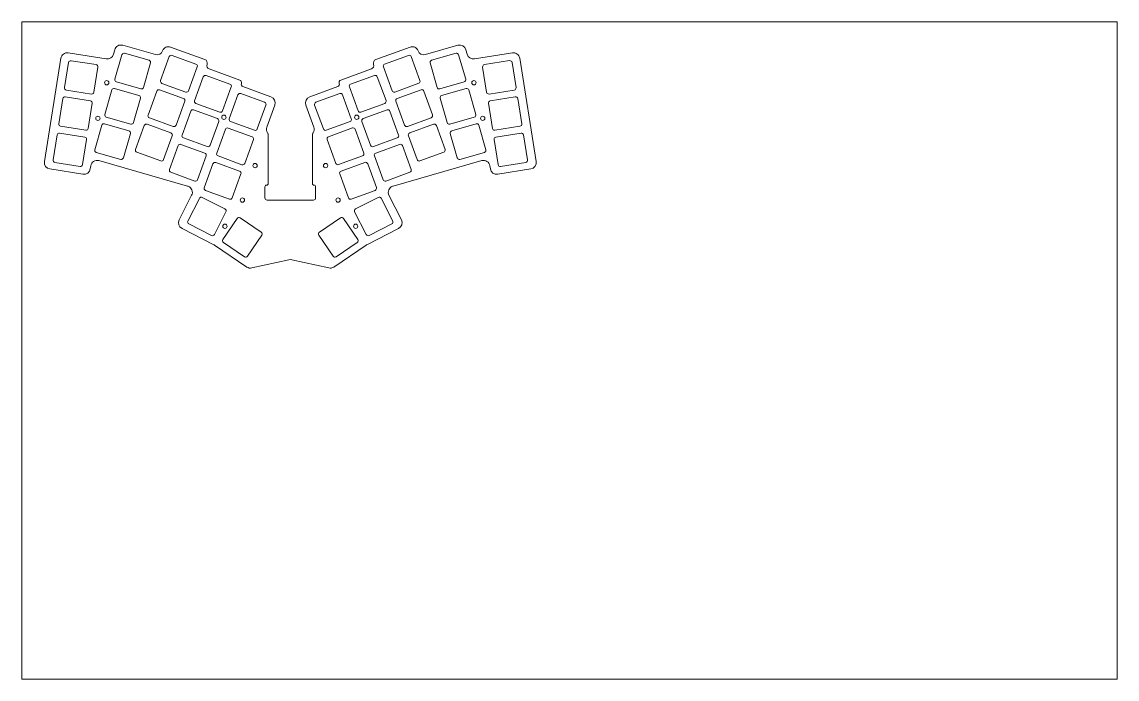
# Paper-space layout 'Layout1' of a CAD drawing. Header units: millimetres. Extents: x 0 to 508, y 0 to 305.
# The model-space entities are those that its viewports show. They can reach past a viewport. Long polylines and large blocks are cut down to what shows.
import ezdxf

# ---------------------------------------------------------------- set-up
doc = ezdxf.new("R2010")
doc.units = ezdxf.units.MM
doc.layers.add('Keys', color=7, linetype='Continuous')

msp = doc.modelspace()

# ---------------------------------------------------------------- linework, layer by layer
at = {"color": 143, "linetype": 'Continuous', "lineweight": 18, "true_color": 0x56b4e9}
msp.add_open_spline([(114.04, 253.17), (114.18, 252.99), (114.25, 252.78), (114.25, 252.55), (114.25, 249.88), (114.25, 233.55), (114.25, 229.85), (114.25, 229.65), (114.17, 229.46), (114.03, 229.32), (113.89, 229.18), (113.7, 229.1), (113.5, 229.1), (113.5, 229.1), (113.5, 229.1), (113.5, 229.1), (113.3, 229.1), (113.11, 229.02), (112.97, 228.88), (112.83, 228.74), (112.75, 228.55), (112.75, 228.35), (112.75, 228.35), (112.75, 223.17), (112.75, 223.17), (112.75, 222.62), (113.2, 222.17), (113.75, 222.17), (113.75, 222.17), (135.25, 222.17), (135.25, 222.17), (135.8, 222.17), (136.25, 222.62), (136.25, 223.17), (136.25, 223.17), (136.25, 228.35), (136.25, 228.35), (136.25, 228.55), (136.17, 228.74), (136.03, 228.88), (135.89, 229.02), (135.7, 229.1), (135.5, 229.1), (135.5, 229.1), (135.5, 229.1), (135.5, 229.1), (135.3, 229.1), (135.11, 229.18), (134.97, 229.32), (134.83, 229.46), (134.75, 229.65), (134.75, 229.85), (134.75, 229.85), (134.75, 252.55), (134.75, 252.55), (134.75, 252.78), (134.82, 252.99), (134.96, 253.17), (134.99, 253.21), (135.02, 253.25), (135.05, 253.29), (135.62, 254.09), (135.75, 255.12), (135.42, 256.04), (135.42, 256.04), (131.71, 266.22), (131.71, 266.22), (131.15, 267.77), (131.95, 269.49), (133.51, 270.06), (133.51, 270.06), (146.49, 274.79), (146.49, 274.79), (147.1, 275.01), (147.42, 275.69), (147.2, 276.31), (147.2, 276.31), (147.2, 276.31), (147.2, 276.31), (146.97, 276.92), (147.29, 277.6), (147.9, 277.83), (147.9, 277.83), (162.12, 283), (162.12, 283), (162.99, 283.32), (163.45, 284.29), (163.13, 285.16), (163.13, 285.16), (163.13, 285.17), (163.13, 285.17), (162.81, 286.04), (163.26, 287.01), (164.13, 287.33), (164.13, 287.33), (180.07, 293.13), (180.07, 293.13), (180.78, 293.39), (181.57, 293.35), (182.25, 293.03), (182.94, 292.71), (183.47, 292.13), (183.73, 291.42), (183.73, 291.42), (183.73, 291.42), (183.73, 291.42), (184.24, 290.02), (185.75, 289.25), (187.18, 289.66), (187.18, 289.66), (202.23, 293.97), (202.23, 293.97), (203.82, 294.43), (205.48, 293.51), (205.94, 291.92), (205.94, 291.92), (206.55, 289.78), (206.55, 289.78), (206.97, 288.32), (208.41, 287.4), (209.9, 287.64), (209.9, 287.64), (227.51, 290.43), (227.51, 290.43), (228.3, 290.55), (229.1, 290.36), (229.74, 289.89), (230.39, 289.43), (230.82, 288.72), (230.94, 287.94), (230.94, 287.94), (238.53, 240.03), (238.53, 240.03), (238.79, 238.4), (237.67, 236.86), (236.04, 236.6), (236.04, 236.6), (220.73, 234.18), (220.73, 234.18), (219.09, 233.92), (217.55, 235.03), (217.3, 236.67), (217.3, 236.67), (217.08, 238.03), (217.08, 238.03), (216.95, 238.88), (216.45, 239.63), (215.73, 240.1), (215, 240.56), (214.12, 240.69), (213.29, 240.45), (213.29, 240.45), (172.21, 228.67), (172.21, 228.67), (172.14, 228.65), (172.08, 228.63), (172.01, 228.6), (172.01, 228.6), (171.9, 228.57), (171.9, 228.57), (171.1, 228.27), (170.45, 227.65), (170.14, 226.85), (169.82, 226.05), (169.87, 225.15), (170.26, 224.39), (170.26, 224.39), (176.05, 213.01), (176.05, 213.01), (176.81, 211.53), (176.22, 209.72), (174.74, 208.97), (174.74, 208.97), (160.05, 201.48), (160.05, 201.48), (159.94, 201.43), (159.83, 201.37), (159.73, 201.3), (159.73, 201.3), (144.65, 191.12), (144.65, 191.12), (143.96, 190.66), (143.12, 190.5), (142.31, 190.68), (142.31, 190.68), (125.15, 194.51), (125.15, 194.51), (124.72, 194.61), (124.28, 194.61), (123.85, 194.51), (123.85, 194.51), (106.69, 190.68), (106.69, 190.68), (105.88, 190.5), (105.04, 190.66), (104.35, 191.12), (104.35, 191.12), (89.27, 201.3), (89.27, 201.3), (89.17, 201.37), (89.06, 201.43), (88.95, 201.48), (88.95, 201.48), (74.26, 208.97), (74.26, 208.97), (72.78, 209.72), (72.2, 211.53), (72.95, 213.01), (72.95, 213.01), (78.74, 224.38), (78.74, 224.38), (79.13, 225.15), (79.18, 226.04), (78.87, 226.84), (78.55, 227.64), (77.92, 228.26), (77.11, 228.56), (77.11, 228.56), (77, 228.6), (77, 228.6), (76.93, 228.63), (76.86, 228.65), (76.78, 228.67), (76.78, 228.67), (35.71, 240.45), (35.71, 240.45), (34.88, 240.69), (34, 240.56), (33.27, 240.1), (32.55, 239.63), (32.06, 238.88), (31.92, 238.03), (31.92, 238.03), (31.7, 236.67), (31.7, 236.67), (31.45, 235.03), (29.91, 233.92), (28.27, 234.18), (28.27, 234.18), (12.96, 236.6), (12.96, 236.6), (11.33, 236.86), (10.21, 238.4), (10.47, 240.03), (10.47, 240.03), (18.06, 287.94), (18.06, 287.94), (18.18, 288.72), (18.61, 289.43), (19.26, 289.89), (19.9, 290.36), (20.7, 290.55), (21.49, 290.43), (21.49, 290.43), (39.1, 287.64), (39.1, 287.64), (40.59, 287.4), (42.03, 288.32), (42.45, 289.78), (42.45, 289.78), (43.06, 291.92), (43.06, 291.92), (43.28, 292.68), (43.8, 293.33), (44.49, 293.71), (45.19, 294.1), (46.01, 294.19), (46.77, 293.97), (46.77, 293.97), (61.93, 289.63), (61.93, 289.63), (63.3, 289.23), (64.74, 289.97), (65.23, 291.31), (65.23, 291.31), (65.27, 291.42), (65.27, 291.42), (65.53, 292.13), (66.06, 292.71), (66.75, 293.03), (67.43, 293.35), (68.22, 293.39), (68.93, 293.13), (68.93, 293.13), (84.87, 287.33), (84.87, 287.33), (85.74, 287.01), (86.19, 286.04), (85.87, 285.17), (85.87, 285.17), (85.87, 285.16), (85.87, 285.16), (85.56, 284.29), (86.01, 283.32), (86.88, 283), (86.88, 283), (101.1, 277.83), (101.1, 277.83), (101.71, 277.6), (102.03, 276.92), (101.81, 276.31), (101.81, 276.31), (101.8, 276.31), (101.8, 276.31), (101.58, 275.69), (101.9, 275.01), (102.51, 274.79), (102.51, 274.79), (115.49, 270.06), (115.49, 270.06), (117.05, 269.49), (117.85, 267.77), (117.29, 266.22), (117.29, 266.22), (113.58, 256.04), (113.58, 256.04), (113.25, 255.12), (113.38, 254.09), (113.95, 253.29), (113.98, 253.25), (114.01, 253.21), (114.04, 253.17)], degree=3, knots=[0, 0, 0, 0, 1, 1, 1, 2, 2, 2, 3, 3, 3, 4, 4, 4, 5, 5, 5, 6, 6, 6, 7, 7, 7, 8, 8, 8, 9, 9, 9, 10, 10, 10, 11, 11, 11, 12, 12, 12, 13, 13, 13, 14, 14, 14, 15, 15, 15, 16, 16, 16, 17, 17, 17, 18, 18, 18, 19, 19, 19, 20, 20, 20, 21, 21, 21, 22, 22, 22, 23, 23, 23, 24, 24, 24, 25, 25, 25, 26, 26, 26, 27, 27, 27, 28, 28, 28, 29, 29, 29, 30, 30, 30, 31, 31, 31, 32, 32, 32, 33, 33, 33, 34, 34, 34, 35, 35, 35, 36, 36, 36, 37, 37, 37, 38, 38, 38, 39, 39, 39, 40, 40, 40, 41, 41, 41, 42, 42, 42, 43, 43, 43, 44, 44, 44, 45, 45, 45, 46, 46, 46, 47, 47, 47, 48, 48, 48, 49, 49, 49, 50, 50, 50, 51, 51, 51, 52, 52, 52, 53, 53, 53, 54, 54, 54, 55, 55, 55, 56, 56, 56, 57, 57, 57, 58, 58, 58, 59, 59, 59, 60, 60, 60, 61, 61, 61, 62, 62, 62, 63, 63, 63, 64, 64, 64, 65, 65, 65, 66, 66, 66, 67, 67, 67, 68, 68, 68, 69, 69, 69, 70, 70, 70, 71, 71, 71, 72, 72, 72, 73, 73, 73, 74, 74, 74, 75, 75, 75, 76, 76, 76, 77, 77, 77, 78, 78, 78, 79, 79, 79, 80, 80, 80, 81, 81, 81, 82, 82, 82, 83, 83, 83, 84, 84, 84, 85, 85, 85, 86, 86, 86, 87, 87, 87, 88, 88, 88, 89, 89, 89, 90, 90, 90, 91, 91, 91, 92, 92, 92, 93, 93, 93, 94, 94, 94, 95, 95, 95, 96, 96, 96, 97, 97, 97, 98, 98, 98, 99, 99, 99, 100, 100, 100, 101, 101, 101, 102, 102, 102, 103, 103, 103, 104, 104, 104, 105, 105, 105, 106, 106, 106, 107, 107, 107, 107], dxfattribs=at)
at = {"color": 18, "linetype": 'Continuous', "lineweight": 20, "true_color": 0x000000}
for points in [[(39.34, 277.59), (39.89, 277.59), (40.34, 277.14), (40.34, 276.59), (40.34, 276.04), (39.89, 275.59), (39.34, 275.59), (38.78, 275.59), (38.34, 276.04), (38.34, 276.59), (38.34, 277.14), (38.78, 277.59), (39.34, 277.59)], [(209.64, 277.59), (210.2, 277.59), (210.64, 277.14), (210.64, 276.59), (210.64, 276.04), (210.2, 275.59), (209.64, 275.59), (209.09, 275.59), (208.64, 276.04), (208.64, 276.59), (208.64, 277.14), (209.09, 277.59), (209.64, 277.59)], [(35.23, 261.08), (35.78, 261.08), (36.23, 260.63), (36.23, 260.08), (36.23, 259.53), (35.78, 259.08), (35.23, 259.08), (34.67, 259.08), (34.23, 259.53), (34.23, 260.08), (34.23, 260.63), (34.67, 261.08), (35.23, 261.08)], [(93.67, 261.56), (94.23, 261.56), (94.67, 261.12), (94.67, 260.56), (94.67, 260.01), (94.23, 259.56), (93.67, 259.56), (93.12, 259.56), (92.67, 260.01), (92.67, 260.56), (92.67, 261.12), (93.12, 261.56), (93.67, 261.56)], [(155.31, 261.56), (155.86, 261.56), (156.31, 261.12), (156.31, 260.56), (156.31, 260.01), (155.86, 259.56), (155.31, 259.56), (154.75, 259.56), (154.31, 260.01), (154.31, 260.56), (154.31, 261.12), (154.75, 261.56), (155.31, 261.56)], [(213.75, 261.08), (214.3, 261.08), (214.75, 260.63), (214.75, 260.08), (214.75, 259.53), (214.3, 259.08), (213.75, 259.08), (213.2, 259.08), (212.75, 259.53), (212.75, 260.08), (212.75, 260.63), (213.2, 261.08), (213.75, 261.08)], [(108.13, 239.14), (108.68, 239.14), (109.13, 238.7), (109.13, 238.14), (109.13, 237.59), (108.68, 237.14), (108.13, 237.14), (107.57, 237.14), (107.13, 237.59), (107.13, 238.14), (107.13, 238.7), (107.57, 239.14), (108.13, 239.14)], [(140.85, 239.14), (141.4, 239.14), (141.85, 238.7), (141.85, 238.14), (141.85, 237.59), (141.4, 237.14), (140.85, 237.14), (140.3, 237.14), (139.85, 237.59), (139.85, 238.14), (139.85, 238.7), (140.3, 239.14), (140.85, 239.14)], [(102.31, 223.17), (102.86, 223.17), (103.31, 222.72), (103.31, 222.17), (103.31, 221.62), (102.86, 221.17), (102.31, 221.17), (101.76, 221.17), (101.31, 221.62), (101.31, 222.17), (101.31, 222.72), (101.76, 223.17), (102.31, 223.17)], [(146.67, 223.17), (147.22, 223.17), (147.67, 222.72), (147.67, 222.17), (147.67, 221.62), (147.22, 221.17), (146.67, 221.17), (146.11, 221.17), (145.67, 221.62), (145.67, 222.17), (145.67, 222.72), (146.11, 223.17), (146.67, 223.17)], [(94.17, 211), (94.72, 211), (95.17, 210.55), (95.17, 210), (95.17, 209.45), (94.72, 209), (94.17, 209), (93.62, 209), (93.17, 209.45), (93.17, 210), (93.17, 210.55), (93.62, 211), (94.17, 211)], [(154.81, 211), (155.36, 211), (155.81, 210.55), (155.81, 210), (155.81, 209.45), (155.36, 209), (154.81, 209), (154.25, 209), (153.81, 209.45), (153.81, 210), (153.81, 210.55), (154.25, 211), (154.81, 211)]]:
    msp.add_open_spline(points, degree=3, knots=[0, 0, 0, 0, 1, 1, 1, 2, 2, 2, 3, 3, 3, 4, 4, 4, 4], dxfattribs=at)
at = {"layer": 'Keys', "color": 18, "linetype": 'Continuous', "lineweight": 20, "true_color": 0x000000}
for points in [[(59.68, 285.75), (59.68, 285.75), (56.42, 274.41), (56.42, 274.41), (56.27, 273.88), (55.72, 273.57), (55.19, 273.72), (55.19, 273.72), (43.84, 276.98), (43.84, 276.98), (43.31, 277.13), (43.01, 277.68), (43.16, 278.21), (43.16, 278.21), (46.41, 289.56), (46.41, 289.56), (46.56, 290.09), (47.12, 290.4), (47.65, 290.24), (47.65, 290.24), (58.99, 286.99), (58.99, 286.99), (59.52, 286.84), (59.83, 286.28), (59.68, 285.75)], [(202.59, 289.56), (202.59, 289.56), (205.85, 278.21), (205.85, 278.21), (206, 277.68), (205.69, 277.13), (205.16, 276.98), (205.16, 276.98), (193.82, 273.72), (193.82, 273.72), (193.29, 273.57), (192.73, 273.88), (192.58, 274.41), (192.58, 274.41), (189.33, 285.75), (189.33, 285.75), (189.18, 286.28), (189.48, 286.84), (190.02, 286.99), (190.02, 286.99), (201.36, 290.24), (201.36, 290.24), (201.89, 290.39), (202.44, 290.09), (202.59, 289.56)], [(35.27, 283.83), (35.27, 283.83), (33.42, 272.18), (33.42, 272.18), (33.33, 271.63), (32.82, 271.26), (32.28, 271.35), (32.28, 271.35), (20.62, 273.19), (20.62, 273.19), (20.08, 273.28), (19.7, 273.79), (19.79, 274.34), (19.79, 274.34), (21.64, 285.99), (21.64, 285.99), (21.72, 286.54), (22.23, 286.91), (22.78, 286.82), (22.78, 286.82), (34.43, 284.98), (34.43, 284.98), (34.98, 284.89), (35.35, 284.38), (35.27, 283.83)], [(81.35, 283.96), (81.35, 283.96), (77.32, 272.87), (77.32, 272.87), (77.13, 272.35), (76.55, 272.08), (76.03, 272.27), (76.03, 272.27), (64.95, 276.31), (64.95, 276.31), (64.43, 276.5), (64.16, 277.07), (64.35, 277.59), (64.35, 277.59), (68.38, 288.68), (68.38, 288.68), (68.57, 289.2), (69.15, 289.47), (69.67, 289.28), (69.67, 289.28), (80.75, 285.24), (80.75, 285.24), (81.27, 285.05), (81.54, 284.48), (81.35, 283.96)], [(180.62, 288.69), (180.62, 288.69), (184.65, 277.61), (184.65, 277.61), (184.84, 277.09), (184.57, 276.51), (184.06, 276.32), (184.06, 276.32), (172.97, 272.29), (172.97, 272.29), (172.45, 272.1), (171.87, 272.37), (171.69, 272.89), (171.69, 272.89), (167.65, 283.97), (167.65, 283.97), (167.46, 284.49), (167.73, 285.07), (168.25, 285.26), (168.25, 285.26), (179.34, 289.29), (179.34, 289.29), (179.85, 289.48), (180.43, 289.21), (180.62, 288.69)], [(227.35, 286), (227.35, 286), (229.2, 274.34), (229.2, 274.34), (229.28, 273.8), (228.91, 273.28), (228.37, 273.2), (228.37, 273.2), (216.71, 271.35), (216.71, 271.35), (216.17, 271.26), (215.65, 271.64), (215.57, 272.18), (215.57, 272.18), (213.72, 283.84), (213.72, 283.84), (213.63, 284.38), (214.01, 284.89), (214.55, 284.98), (214.55, 284.98), (226.21, 286.83), (226.21, 286.83), (226.75, 286.91), (227.26, 286.54), (227.35, 286)], [(97.1, 274.64), (97.1, 274.64), (93.07, 263.55), (93.07, 263.55), (92.88, 263.04), (92.3, 262.77), (91.78, 262.96), (91.78, 262.96), (80.7, 266.99), (80.7, 266.99), (80.18, 267.18), (79.91, 267.76), (80.1, 268.27), (80.1, 268.27), (84.13, 279.36), (84.13, 279.36), (84.32, 279.88), (84.9, 280.15), (85.42, 279.96), (85.42, 279.96), (96.5, 275.93), (96.5, 275.93), (97.02, 275.74), (97.29, 275.16), (97.1, 274.64)], [(164.86, 279.37), (164.86, 279.37), (168.89, 268.28), (168.89, 268.28), (169.08, 267.76), (168.81, 267.18), (168.3, 267), (168.3, 267), (157.21, 262.96), (157.21, 262.96), (156.69, 262.77), (156.11, 263.04), (155.93, 263.56), (155.93, 263.56), (151.89, 274.65), (151.89, 274.65), (151.7, 275.16), (151.97, 275.74), (152.49, 275.93), (152.49, 275.93), (163.58, 279.96), (163.58, 279.96), (164.09, 280.15), (164.67, 279.88), (164.86, 279.37)], [(32.61, 267.04), (32.61, 267.04), (30.76, 255.39), (30.76, 255.39), (30.67, 254.84), (30.16, 254.47), (29.62, 254.56), (29.62, 254.56), (17.96, 256.4), (17.96, 256.4), (17.42, 256.49), (17.04, 257), (17.13, 257.55), (17.13, 257.55), (18.98, 269.2), (18.98, 269.2), (19.06, 269.75), (19.58, 270.12), (20.12, 270.03), (20.12, 270.03), (31.78, 268.19), (31.78, 268.19), (32.32, 268.1), (32.69, 267.59), (32.61, 267.04)], [(54.99, 269.41), (54.99, 269.41), (51.74, 258.07), (51.74, 258.07), (51.59, 257.54), (51.03, 257.23), (50.5, 257.38), (50.5, 257.38), (39.16, 260.64), (39.16, 260.64), (38.63, 260.79), (38.32, 261.34), (38.47, 261.87), (38.47, 261.87), (41.72, 273.22), (41.72, 273.22), (41.88, 273.75), (42.43, 274.05), (42.96, 273.9), (42.96, 273.9), (54.3, 270.65), (54.3, 270.65), (54.84, 270.5), (55.14, 269.94), (54.99, 269.41)], [(75.54, 267.98), (75.54, 267.98), (71.5, 256.9), (71.5, 256.9), (71.31, 256.38), (70.74, 256.11), (70.22, 256.3), (70.22, 256.3), (59.13, 260.33), (59.13, 260.33), (58.61, 260.52), (58.34, 261.1), (58.53, 261.62), (58.53, 261.62), (62.57, 272.7), (62.57, 272.7), (62.76, 273.22), (63.33, 273.49), (63.85, 273.3), (63.85, 273.3), (74.94, 269.27), (74.94, 269.27), (75.46, 269.08), (75.73, 268.5), (75.54, 267.98)], [(113.2, 266.24), (113.2, 266.24), (109.16, 255.15), (109.16, 255.15), (108.97, 254.63), (108.4, 254.36), (107.88, 254.55), (107.88, 254.55), (96.79, 258.59), (96.79, 258.59), (96.27, 258.78), (96, 259.35), (96.19, 259.87), (96.19, 259.87), (100.23, 270.96), (100.23, 270.96), (100.42, 271.48), (100.99, 271.75), (101.51, 271.56), (101.51, 271.56), (112.6, 267.52), (112.6, 267.52), (113.12, 267.33), (113.39, 266.76), (113.2, 266.24)], [(148.76, 270.97), (148.76, 270.97), (152.79, 259.89), (152.79, 259.89), (152.98, 259.37), (152.71, 258.79), (152.2, 258.6), (152.2, 258.6), (141.11, 254.57), (141.11, 254.57), (140.59, 254.38), (140.01, 254.65), (139.82, 255.17), (139.82, 255.17), (135.79, 266.25), (135.79, 266.25), (135.6, 266.77), (135.87, 267.35), (136.39, 267.54), (136.39, 267.54), (147.48, 271.57), (147.48, 271.57), (147.99, 271.76), (148.57, 271.49), (148.76, 270.97)], [(186.43, 272.72), (186.43, 272.72), (190.47, 261.63), (190.47, 261.63), (190.66, 261.11), (190.39, 260.54), (189.87, 260.35), (189.87, 260.35), (178.78, 256.31), (178.78, 256.31), (178.26, 256.12), (177.69, 256.39), (177.5, 256.91), (177.5, 256.91), (173.46, 268), (173.46, 268), (173.28, 268.52), (173.54, 269.09), (174.06, 269.28), (174.06, 269.28), (185.15, 273.32), (185.15, 273.32), (185.67, 273.51), (186.24, 273.24), (186.43, 272.72)], [(207.28, 273.22), (207.28, 273.22), (210.53, 261.87), (210.53, 261.87), (210.69, 261.34), (210.38, 260.79), (209.85, 260.64), (209.85, 260.64), (198.5, 257.38), (198.5, 257.38), (197.97, 257.23), (197.42, 257.54), (197.27, 258.07), (197.27, 258.07), (194.02, 269.41), (194.02, 269.41), (193.86, 269.94), (194.17, 270.5), (194.7, 270.65), (194.7, 270.65), (206.04, 273.9), (206.04, 273.9), (206.57, 274.05), (207.13, 273.75), (207.28, 273.22)], [(230.01, 269.2), (230.01, 269.2), (231.86, 257.55), (231.86, 257.55), (231.94, 257), (231.57, 256.49), (231.03, 256.41), (231.03, 256.41), (219.37, 254.56), (219.37, 254.56), (218.83, 254.47), (218.31, 254.85), (218.23, 255.39), (218.23, 255.39), (216.38, 267.05), (216.38, 267.05), (216.29, 267.59), (216.67, 268.1), (217.21, 268.19), (217.21, 268.19), (228.87, 270.04), (228.87, 270.04), (229.41, 270.12), (229.92, 269.75), (230.01, 269.2)], [(91.29, 258.67), (91.29, 258.67), (87.25, 247.58), (87.25, 247.58), (87.06, 247.06), (86.49, 246.79), (85.97, 246.98), (85.97, 246.98), (74.88, 251.02), (74.88, 251.02), (74.36, 251.21), (74.09, 251.78), (74.28, 252.3), (74.28, 252.3), (78.32, 263.39), (78.32, 263.39), (78.51, 263.91), (79.08, 264.17), (79.6, 263.99), (79.6, 263.99), (90.69, 259.95), (90.69, 259.95), (91.21, 259.76), (91.48, 259.19), (91.29, 258.67)], [(170.67, 263.39), (170.67, 263.39), (174.71, 252.3), (174.71, 252.3), (174.9, 251.78), (174.63, 251.21), (174.11, 251.02), (174.11, 251.02), (163.02, 246.98), (163.02, 246.98), (162.5, 246.8), (161.93, 247.06), (161.74, 247.58), (161.74, 247.58), (157.7, 258.67), (157.7, 258.67), (157.52, 259.19), (157.78, 259.76), (158.3, 259.95), (158.3, 259.95), (169.39, 263.99), (169.39, 263.99), (169.91, 264.18), (170.48, 263.91), (170.67, 263.39)], [(50.3, 253.07), (50.3, 253.07), (47.05, 241.73), (47.05, 241.73), (46.9, 241.2), (46.35, 240.89), (45.82, 241.04), (45.82, 241.04), (34.47, 244.29), (34.47, 244.29), (33.94, 244.45), (33.63, 245), (33.79, 245.53), (33.79, 245.53), (37.04, 256.87), (37.04, 256.87), (37.19, 257.4), (37.75, 257.71), (38.28, 257.56), (38.28, 257.56), (49.62, 254.31), (49.62, 254.31), (50.15, 254.16), (50.46, 253.6), (50.3, 253.07)], [(69.72, 252.01), (69.72, 252.01), (65.69, 240.92), (65.69, 240.92), (65.5, 240.4), (64.92, 240.14), (64.4, 240.32), (64.4, 240.32), (53.32, 244.36), (53.32, 244.36), (52.8, 244.55), (52.53, 245.12), (52.72, 245.64), (52.72, 245.64), (56.75, 256.73), (56.75, 256.73), (56.94, 257.25), (57.52, 257.52), (58.04, 257.33), (58.04, 257.33), (69.12, 253.29), (69.12, 253.29), (69.64, 253.1), (69.91, 252.53), (69.72, 252.01)], [(107.38, 250.26), (107.38, 250.26), (103.35, 239.18), (103.35, 239.18), (103.16, 238.66), (102.58, 238.39), (102.06, 238.58), (102.06, 238.58), (90.98, 242.61), (90.98, 242.61), (90.46, 242.8), (90.19, 243.38), (90.38, 243.9), (90.38, 243.9), (94.41, 254.98), (94.41, 254.98), (94.6, 255.5), (95.18, 255.77), (95.7, 255.58), (95.7, 255.58), (106.78, 251.55), (106.78, 251.55), (107.3, 251.36), (107.57, 250.78), (107.38, 250.26)], [(154.57, 255), (154.57, 255), (158.61, 243.91), (158.61, 243.91), (158.8, 243.39), (158.53, 242.82), (158.01, 242.63), (158.01, 242.63), (146.92, 238.59), (146.92, 238.59), (146.4, 238.4), (145.83, 238.67), (145.64, 239.19), (145.64, 239.19), (141.6, 250.28), (141.6, 250.28), (141.41, 250.8), (141.68, 251.37), (142.2, 251.56), (142.2, 251.56), (153.29, 255.6), (153.29, 255.6), (153.81, 255.79), (154.38, 255.52), (154.57, 255)], [(192.25, 256.74), (192.25, 256.74), (196.28, 245.66), (196.28, 245.66), (196.47, 245.14), (196.2, 244.56), (195.68, 244.37), (195.68, 244.37), (184.6, 240.34), (184.6, 240.34), (184.08, 240.15), (183.5, 240.42), (183.31, 240.94), (183.31, 240.94), (179.28, 252.02), (179.28, 252.02), (179.09, 252.54), (179.36, 253.12), (179.88, 253.31), (179.88, 253.31), (190.96, 257.34), (190.96, 257.34), (191.48, 257.53), (192.06, 257.26), (192.25, 256.74)], [(211.97, 256.87), (211.97, 256.87), (215.22, 245.53), (215.22, 245.53), (215.37, 245), (215.06, 244.45), (214.53, 244.29), (214.53, 244.29), (203.19, 241.04), (203.19, 241.04), (202.66, 240.89), (202.11, 241.2), (201.95, 241.73), (201.95, 241.73), (198.7, 253.07), (198.7, 253.07), (198.55, 253.6), (198.86, 254.15), (199.39, 254.31), (199.39, 254.31), (210.73, 257.56), (210.73, 257.56), (211.26, 257.71), (211.81, 257.4), (211.97, 256.87)], [(29.95, 250.25), (29.95, 250.25), (28.1, 238.6), (28.1, 238.6), (28.01, 238.05), (27.5, 237.68), (26.96, 237.77), (26.96, 237.77), (15.3, 239.61), (15.3, 239.61), (14.76, 239.7), (14.38, 240.21), (14.47, 240.76), (14.47, 240.76), (16.32, 252.41), (16.32, 252.41), (16.4, 252.96), (16.92, 253.33), (17.46, 253.24), (17.46, 253.24), (29.12, 251.4), (29.12, 251.4), (29.66, 251.31), (30.03, 250.8), (29.95, 250.25)], [(232.67, 252.41), (232.67, 252.41), (234.52, 240.76), (234.52, 240.76), (234.6, 240.21), (234.23, 239.7), (233.68, 239.61), (233.68, 239.61), (222.03, 237.77), (222.03, 237.77), (221.48, 237.68), (220.97, 238.05), (220.89, 238.6), (220.89, 238.6), (219.04, 250.25), (219.04, 250.25), (218.95, 250.8), (219.33, 251.31), (219.87, 251.4), (219.87, 251.4), (231.53, 253.24), (231.53, 253.24), (232.07, 253.33), (232.58, 252.96), (232.67, 252.41)], [(85.47, 242.69), (85.47, 242.69), (81.44, 231.61), (81.44, 231.61), (81.25, 231.09), (80.67, 230.82), (80.16, 231.01), (80.16, 231.01), (69.07, 235.04), (69.07, 235.04), (68.55, 235.23), (68.28, 235.81), (68.47, 236.33), (68.47, 236.33), (72.51, 247.41), (72.51, 247.41), (72.69, 247.93), (73.27, 248.2), (73.79, 248.01), (73.79, 248.01), (84.88, 243.98), (84.88, 243.98), (85.39, 243.79), (85.66, 243.21), (85.47, 242.69)], [(176.49, 247.42), (176.49, 247.42), (180.52, 236.33), (180.52, 236.33), (180.71, 235.81), (180.44, 235.23), (179.92, 235.05), (179.92, 235.05), (168.84, 231.01), (168.84, 231.01), (168.32, 230.82), (167.74, 231.09), (167.55, 231.61), (167.55, 231.61), (163.52, 242.7), (163.52, 242.7), (163.33, 243.21), (163.6, 243.79), (164.12, 243.98), (164.12, 243.98), (175.2, 248.01), (175.2, 248.01), (175.72, 248.2), (176.3, 247.93), (176.49, 247.42)], [(101.57, 234.29), (101.57, 234.29), (97.53, 223.2), (97.53, 223.2), (97.34, 222.68), (96.77, 222.41), (96.25, 222.6), (96.25, 222.6), (85.16, 226.64), (85.16, 226.64), (84.64, 226.83), (84.38, 227.4), (84.56, 227.92), (84.56, 227.92), (88.6, 239.01), (88.6, 239.01), (88.79, 239.53), (89.36, 239.8), (89.88, 239.61), (89.88, 239.61), (100.97, 235.57), (100.97, 235.57), (101.49, 235.38), (101.76, 234.81), (101.57, 234.29)], [(160.39, 239.02), (160.39, 239.02), (164.42, 227.94), (164.42, 227.94), (164.61, 227.42), (164.34, 226.84), (163.82, 226.65), (163.82, 226.65), (152.74, 222.62), (152.74, 222.62), (152.22, 222.43), (151.64, 222.7), (151.45, 223.22), (151.45, 223.22), (147.42, 234.3), (147.42, 234.3), (147.23, 234.82), (147.5, 235.4), (148.02, 235.59), (148.02, 235.59), (159.1, 239.62), (159.1, 239.62), (159.62, 239.81), (160.2, 239.54), (160.39, 239.02)], [(94.63, 216.7), (94.63, 216.7), (89.27, 206.19), (89.27, 206.19), (89.02, 205.7), (88.42, 205.5), (87.92, 205.75), (87.92, 205.75), (77.41, 211.11), (77.41, 211.11), (76.92, 211.36), (76.72, 211.96), (76.97, 212.46), (76.97, 212.46), (82.33, 222.97), (82.33, 222.97), (82.58, 223.46), (83.18, 223.66), (83.68, 223.41), (83.68, 223.41), (94.19, 218.05), (94.19, 218.05), (94.68, 217.8), (94.88, 217.2), (94.63, 216.7)], [(166.64, 222.98), (166.64, 222.98), (172, 212.46), (172, 212.46), (172.25, 211.97), (172.06, 211.37), (171.56, 211.12), (171.56, 211.12), (161.05, 205.76), (161.05, 205.76), (160.56, 205.51), (159.96, 205.7), (159.71, 206.2), (159.71, 206.2), (154.35, 216.71), (154.35, 216.71), (154.1, 217.2), (154.29, 217.8), (154.79, 218.06), (154.79, 218.06), (165.3, 223.41), (165.3, 223.41), (165.79, 223.66), (166.39, 223.47), (166.64, 222.98)], [(111.27, 205.93), (111.27, 205.93), (104.67, 196.15), (104.67, 196.15), (104.36, 195.69), (103.74, 195.57), (103.28, 195.88), (103.28, 195.88), (93.5, 202.48), (93.5, 202.48), (93.04, 202.79), (92.92, 203.41), (93.23, 203.87), (93.23, 203.87), (99.82, 213.65), (99.82, 213.65), (100.13, 214.11), (100.76, 214.23), (101.21, 213.92), (101.21, 213.92), (111, 207.32), (111, 207.32), (111.45, 207.01), (111.57, 206.39), (111.27, 205.93)], [(149.17, 213.67), (149.17, 213.67), (155.77, 203.88), (155.77, 203.88), (156.08, 203.43), (155.96, 202.8), (155.5, 202.49), (155.5, 202.49), (145.72, 195.9), (145.72, 195.9), (145.26, 195.59), (144.64, 195.71), (144.33, 196.17), (144.33, 196.17), (137.73, 205.95), (137.73, 205.95), (137.42, 206.41), (137.54, 207.03), (138, 207.34), (138, 207.34), (147.78, 213.94), (147.78, 213.94), (148.24, 214.24), (148.86, 214.12), (149.17, 213.67)]]:
    msp.add_open_spline(points, degree=3, knots=[0, 0, 0, 0, 1, 1, 1, 2, 2, 2, 3, 3, 3, 4, 4, 4, 5, 5, 5, 6, 6, 6, 7, 7, 7, 8, 8, 8, 8], dxfattribs=at)

psp = doc.layouts.get("Layout1")

# ---------------------------------------------------------------- viewports
at = {"layer": '0'}
psp.add_viewport(center=(254, 152.4), size=(508, 304.8), view_center_point=(254, 152.4), view_height=304.8, dxfattribs=at)

doc.saveas('drawing.dxf')
